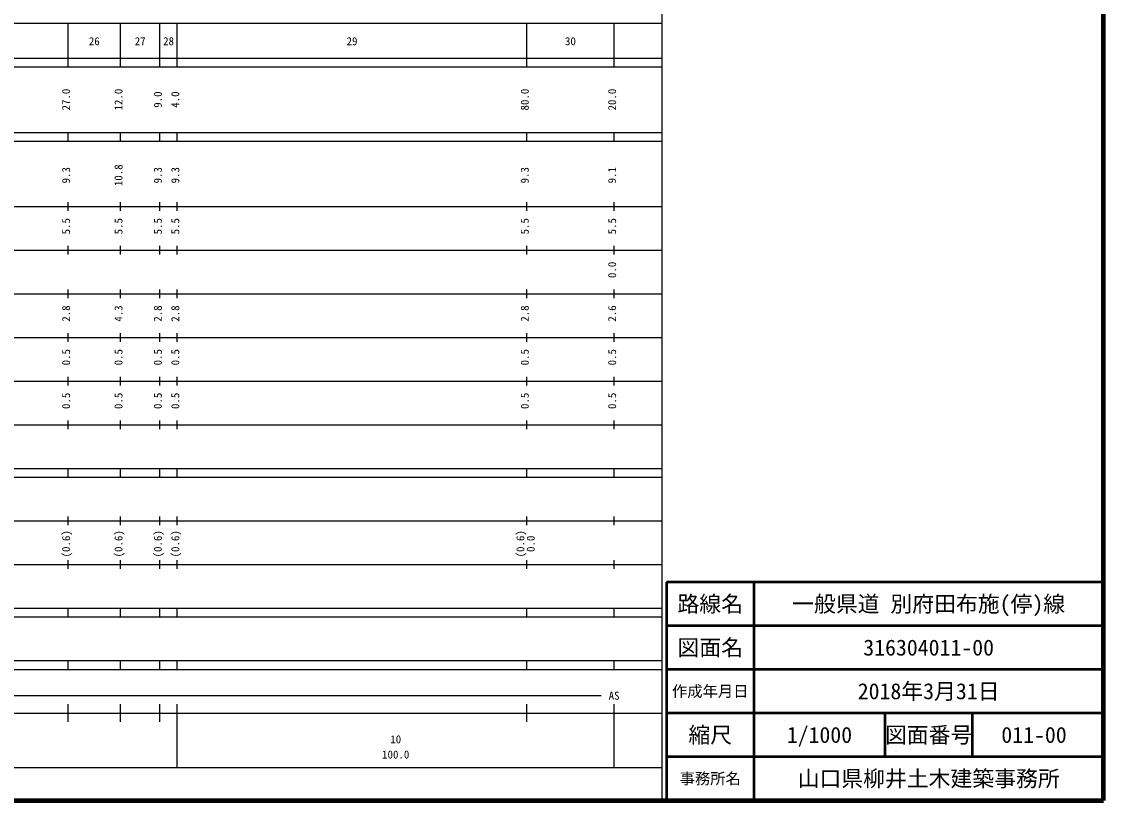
# Model space of a CAD drawing. Units: millimetres on the paper, enlarged 1000 times. Extents: x 40000 to 680000, y 20000 to 380000.
# Drawn here: x 432362 to 680000, y 20000 to 198357 of the extents above; entities that cross this region are included whole.
import ezdxf
from ezdxf.enums import TextEntityAlignment as Align

# ---------------------------------------------------------------- set-up
doc = ezdxf.new("R2010")
doc.units = ezdxf.units.MM
doc.header["$LTSCALE"] = 1000
for name, color, linetype, lineweight in [('M-TTL', 2, 'Continuous', 140), ('M-TTL-BAND', 7, 'Continuous', 25), ('M-TTL-FRAM', 2, 'Continuous', 50), ('M-TTL-LINE', 7, 'Continuous', 50)]:
    doc.layers.add(name, color=color, linetype=linetype, lineweight=lineweight)
doc.layers.add('M-TTL-TXT', color=7, linetype='Continuous')
doc.styles.add('ＭＳ ゴシック', font='')
doc.styles.get('ＭＳ ゴシック').set_extended_font_data('MS Gothic')

msp = doc.modelspace()

# ---------------------------------------------------------------- linework, layer by layer
at = {"layer": 'M-TTL'}
for p, q in [((680000, 20000), (680000, 380000)), ((40000, 20000), (680000, 20000))]:
    msp.add_line(p, q, dxfattribs=at)
at = {"layer": 'M-TTL-BAND'}
for p, q in [((579000, 20000), (579000, 370000)), ((68000, 198000), (579000, 198000)), ((443000, 188000), (443000, 198000)), ((455000, 188000), (455000, 198000)), ((464000, 188000), (464000, 198000)), ((468000, 188000), (468000, 198000)), ((548000, 188000), (548000, 198000)), ((568000, 188000), (568000, 198000)), ((40000, 190000), (579000, 190000)), ((40000, 188000), (579000, 188000)), ((40000, 173000), (579000, 173000)), ((40000, 171000), (579000, 171000)), ((443000, 171000), (443000, 173000)), ((455000, 171000), (455000, 173000)), ((464000, 171000), (464000, 173000)), ((468000, 171000), (468000, 173000)), ((548000, 171000), (548000, 173000)), ((568000, 171000), (568000, 173000)), ((443000, 155000), (443000, 157000)), ((455000, 155000), (455000, 157000)), ((464000, 155000), (464000, 157000)), ((468000, 155000), (468000, 157000)), ((548000, 155000), (548000, 157000)), ((568000, 155000), (568000, 157000)), ((40000, 156000), (579000, 156000)), ((443000, 145000), (443000, 147000)), ((455000, 145000), (455000, 147000)), ((464000, 145000), (464000, 147000)), ((468000, 145000), (468000, 147000)), ((548000, 145000), (548000, 147000)), ((568000, 145000), (568000, 147000)), ((46000, 146000), (579000, 146000)), ((443000, 135000), (443000, 137000)), ((455000, 135000), (455000, 137000)), ((464000, 135000), (464000, 137000)), ((468000, 135000), (468000, 137000)), ((548000, 135000), (548000, 137000)), ((568000, 135000), (568000, 137000)), ((52000, 136000), (579000, 136000)), ((443000, 125000), (443000, 127000)), ((455000, 125000), (455000, 127000)), ((464000, 125000), (464000, 127000)), ((468000, 125000), (468000, 127000)), ((548000, 125000), (548000, 127000)), ((568000, 125000), (568000, 127000)), ((46000, 126000), (579000, 126000)), ((443000, 115000), (443000, 117000)), ((455000, 115000), (455000, 117000)), ((464000, 115000), (464000, 117000)), ((468000, 115000), (468000, 117000)), ((548000, 115000), (548000, 117000)), ((568000, 115000), (568000, 117000)), ((52000, 116000), (579000, 116000)), ((443000, 105000), (443000, 107000)), ((455000, 105000), (455000, 107000)), ((464000, 105000), (464000, 107000)), ((468000, 105000), (468000, 107000)), ((548000, 105000), (548000, 107000)), ((568000, 105000), (568000, 107000)), ((46000, 106000), (579000, 106000)), ((40000, 96000), (579000, 96000)), ((443000, 94000), (443000, 96000)), ((455000, 94000), (455000, 96000)), ((464000, 94000), (464000, 96000)), ((468000, 94000), (468000, 96000)), ((548000, 94000), (548000, 96000)), ((568000, 94000), (568000, 96000)), ((40000, 94000), (579000, 94000)), ((443000, 83000), (443000, 85000)), ((455000, 83000), (455000, 85000)), ((464000, 83000), (464000, 85000)), ((468000, 83000), (468000, 85000)), ((548000, 83000), (548000, 85000)), ((568000, 83000), (568000, 85000)), ((49000, 84000), (579000, 84000)), ((443000, 73000), (443000, 75000)), ((455000, 73000), (455000, 75000)), ((464000, 73000), (464000, 75000)), ((468000, 73000), (468000, 75000)), ((548000, 73000), (548000, 75000)), ((568000, 73000), (568000, 75000)), ((40000, 74000), (579000, 74000)), ((40000, 64000), (579000, 64000)), ((40000, 62000), (579000, 62000)), ((443000, 62000), (443000, 64000)), ((455000, 62000), (455000, 64000)), ((464000, 62000), (464000, 64000)), ((468000, 62000), (468000, 64000)), ((548000, 62000), (548000, 64000)), ((568000, 62000), (568000, 64000)), ((40000, 52000), (579000, 52000)), ((40000, 50000), (579000, 50000)), ((443000, 50000), (443000, 52000)), ((455000, 50000), (455000, 52000)), ((464000, 50000), (464000, 52000)), ((468000, 50000), (468000, 52000)), ((548000, 50000), (548000, 52000)), ((568000, 50000), (568000, 52000)), ((71000, 44000), (565000, 44000)), ((40000, 40000), (579000, 40000)), ((443000, 38000), (443000, 42000)), ((455000, 38000), (455000, 42000)), ((464000, 38000), (464000, 42000)), ((468000, 27500), (468000, 42000)), ((548000, 38000), (548000, 42000)), ((568000, 27500), (568000, 42000)), ((68000, 27500), (579000, 27500))]:
    msp.add_line(p, q, dxfattribs=at)
at = {"layer": 'M-TTL-FRAM'}
for p, q in [((680000, 70000), (580000, 70000)), ((580000, 70000), (580000, 20000))]:
    msp.add_line(p, q, dxfattribs=at)
at = {"layer": 'M-TTL-LINE'}
for p, q in [((600000, 70000), (600000, 20000)), ((680000, 60000), (580000, 60000)), ((680000, 50000), (580000, 50000)), ((680000, 40000), (580000, 40000)), ((630000, 40000), (630000, 30000)), ((650000, 40000), (650000, 30000)), ((680000, 30000), (580000, 30000))]:
    msp.add_line(p, q, dxfattribs=at)

# ---------------------------------------------------------------- texts
at = {"layer": 'M-TTL-BAND', "style": 'ＭＳ ゴシック'}
for s, p in [('26', (449000, 192405)), ('27', (459500, 192405)), ('28', (466000, 192405)), ('29', (508000, 192405)), ('30', (558000, 192405)), ('AS', (568000, 42500)), ('10', (518000, 32523)), ('100.0', (518000, 29033))]:
    msp.add_text(s, height=1833, dxfattribs=at).set_placement(p, align=Align.BOTTOM_CENTER)
for s, p in [('27.0', (444000, 180500)), ('12.0', (456000, 180500)), ('9.0', (465000, 180500)), ('4.0', (469000, 180500)), ('80.0', (549000, 180500)), ('20.0', (569000, 180500)), ('9.3', (444000, 163174)), ('10.8', (456000, 163174)), ('9.3', (465000, 163174)), ('9.3', (469000, 163174)), ('9.3', (549000, 163174)), ('9.1', (569000, 163174)), ('5.5', (444000, 151500)), ('5.5', (456000, 151500)), ('5.5', (465000, 151500)), ('5.5', (469000, 151500)), ('5.5', (549000, 151500)), ('5.5', (569000, 151500)), ('0.0', (569000, 141500)), ('2.8', (444000, 131500)), ('4.3', (456000, 131500)), ('2.8', (465000, 131500)), ('2.8', (469000, 131500)), ('2.8', (549000, 131500)), ('2.6', (569000, 131500)), ('0.5', (444000, 121500)), ('0.5', (456000, 121500)), ('0.5', (465000, 121500)), ('0.5', (469000, 121500)), ('0.5', (549000, 121500)), ('0.5', (569000, 121500)), ('0.5', (444000, 111500)), ('0.5', (456000, 111500)), ('0.5', (465000, 111500)), ('0.5', (469000, 111500)), ('0.5', (549000, 111500)), ('0.5', (569000, 111500)), ('(0.6)', (444000, 78764)), ('(0.6)', (456000, 78764)), ('(0.6)', (465000, 78764)), ('(0.6)', (469000, 78764)), ('(0.6)', (548000, 78764)), ('0.0', (550370, 78764))]:
    msp.add_text(s, height=1833, rotation=90, dxfattribs=at).set_placement(p, align=Align.BOTTOM_CENTER)
at = {"layer": 'M-TTL-TXT', "style": 'ＭＳ ゴシック'}
for s, height, p in [('路線名', 3666, (590000, 65000)), ('路線名', 3666, (590000, 65000)), ('一般県道 別府田布施(停)線', 3666, (640000, 65000)), ('図面名', 3666, (590000, 55000)), ('図面名', 3666, (590000, 55000)), ('316304011-00', 3666, (640000, 55000)), ('2018年3月31日', 3666, (640000, 45000)), ('作成年月日', 2566, (590000, 45000)), ('作成年月日', 2566, (590000, 45000)), ('縮尺', 3666, (590000, 35000)), ('縮尺', 3666, (590000, 35000)), ('図面番号', 3666, (640000, 35000)), ('図面番号', 3666, (640000, 35000)), ('1/1000', 3666, (615000, 35000)), ('011-00', 3666, (664125, 35000)), ('山口県柳井土木建築事務所', 3666, (640000, 25000)), ('事務所名', 2566, (590000, 25000)), ('事務所名', 2566, (590000, 25000))]:
    msp.add_text(s, height=height, dxfattribs=at).set_placement(p, align=Align.MIDDLE_CENTER)

doc.saveas('drawing.dxf')
